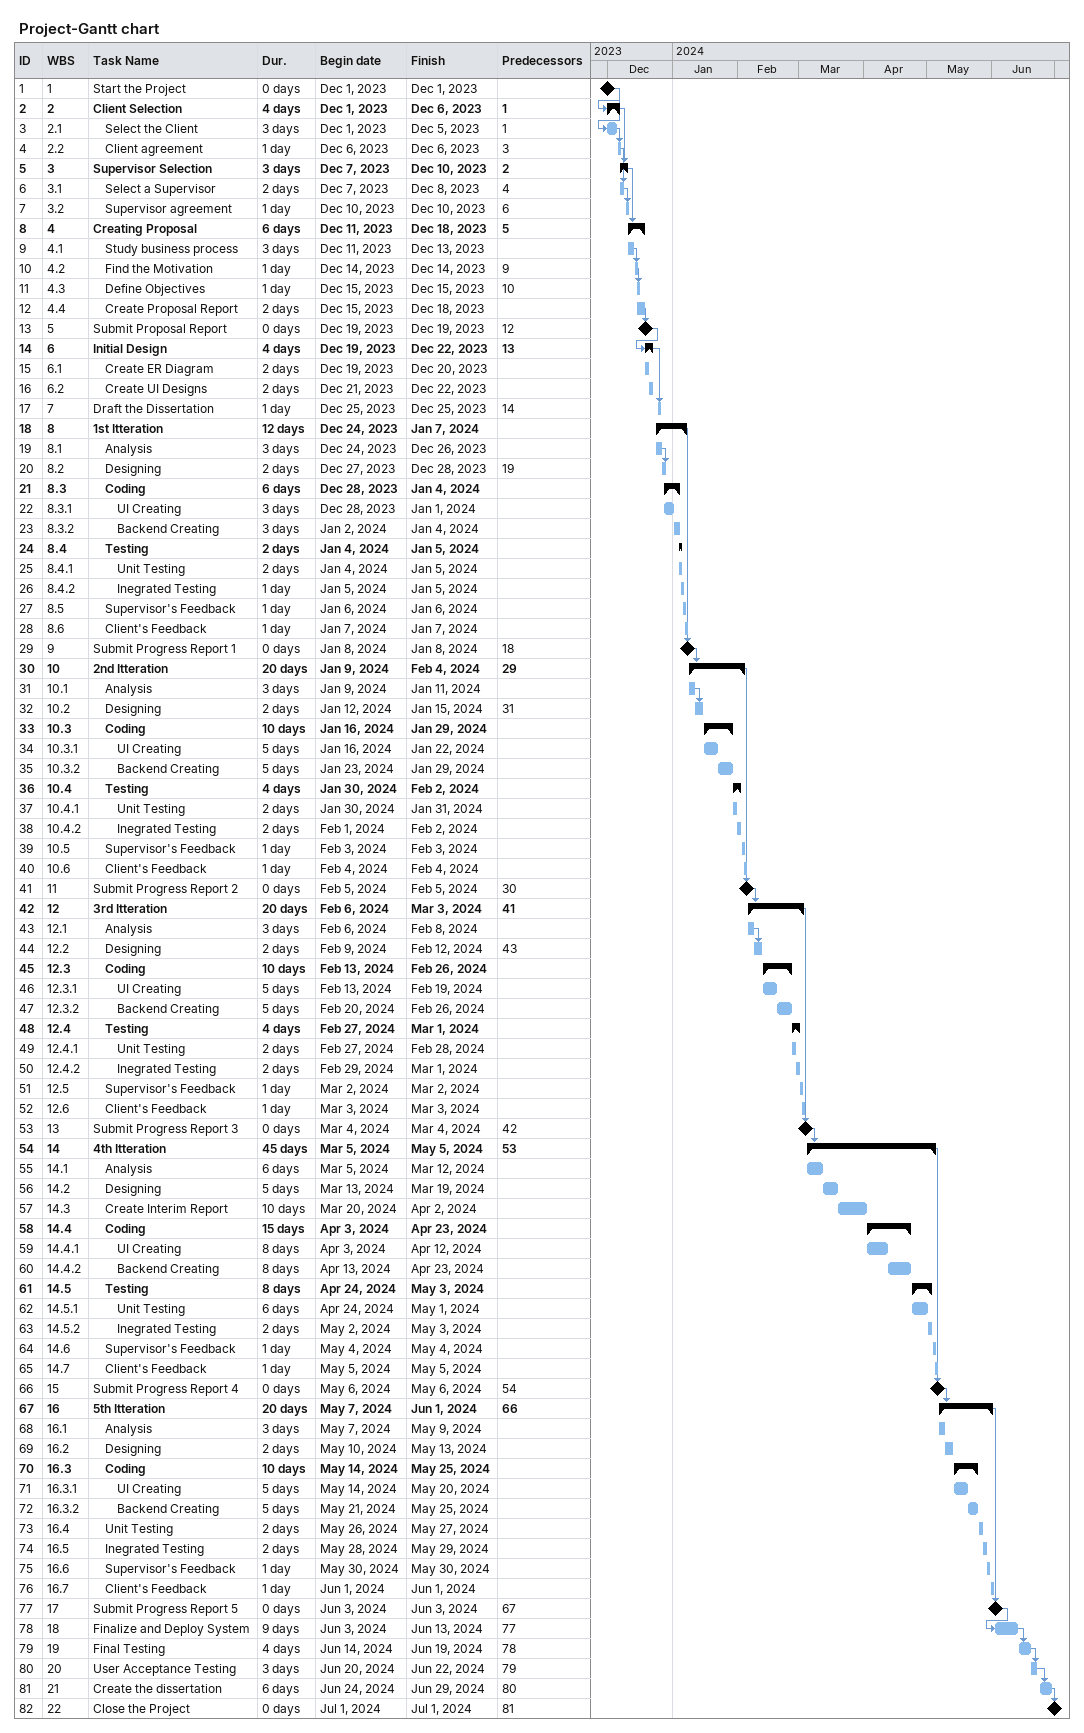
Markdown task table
Project-Gantt chart

| ID | WBS | Task | Duration | Start | Finish | Predecessors |
|---|---|---|---|---|---|---|
| 1 | 1 | Start the Project | 0d | 2023-12-01 | 2023-12-01 |  |
| 2 | 2 | **Client Selection** | 4d | 2023-12-01 | 2023-12-06 | 1 |
| 3 | 2.1 | Select the Client | 3d | 2023-12-01 | 2023-12-05 | 1 |
| 4 | 2.2 | Client agreement | 1d | 2023-12-06 | 2023-12-06 | 3 |
| 5 | 3 | **Supervisor Selection** | 3d | 2023-12-07 | 2023-12-10 | 2 |
| 6 | 3.1 | Select a Supervisor | 2d | 2023-12-07 | 2023-12-08 | 4 |
| 7 | 3.2 | Supervisor agreement | 1d | 2023-12-10 | 2023-12-10 | 6 |
| 8 | 4 | **Creating Proposal** | 6d | 2023-12-11 | 2023-12-18 | 5 |
| 9 | 4.1 | Study business process | 3d | 2023-12-11 | 2023-12-13 |  |
| 10 | 4.2 | Find the Motivation | 1d | 2023-12-14 | 2023-12-14 | 9 |
| 11 | 4.3 | Define Objectives | 1d | 2023-12-15 | 2023-12-15 | 10 |
| 12 | 4.4 | Create Proposal Report | 2d | 2023-12-15 | 2023-12-18 |  |
| 13 | 5 | Submit Proposal Report | 0d | 2023-12-19 | 2023-12-19 | 12 |
| 14 | 6 | **Initial Design** | 4d | 2023-12-19 | 2023-12-22 | 13 |
| 15 | 6.1 | Create ER Diagram | 2d | 2023-12-19 | 2023-12-20 |  |
| 16 | 6.2 | Create UI Designs | 2d | 2023-12-21 | 2023-12-22 |  |
| 17 | 7 | Draft the Dissertation | 1d | 2023-12-25 | 2023-12-25 | 14 |
| 18 | 8 | **1st Itteration** | 12d | 2023-12-24 | 2024-01-07 |  |
| 19 | 8.1 | Analysis | 3d | 2023-12-24 | 2023-12-26 |  |
| 20 | 8.2 | Designing | 2d | 2023-12-27 | 2023-12-28 | 19 |
| 21 | 8.3 | **Coding** | 6d | 2023-12-28 | 2024-01-04 |  |
| 22 | 8.3.1 | UI Creating | 3d | 2023-12-28 | 2024-01-01 |  |
| 23 | 8.3.2 | Backend Creating | 3d | 2024-01-02 | 2024-01-04 |  |
| 24 | 8.4 | **Testing** | 2d | 2024-01-04 | 2024-01-05 |  |
| 25 | 8.4.1 | Unit Testing | 2d | 2024-01-04 | 2024-01-05 |  |
| 26 | 8.4.2 | Inegrated Testing | 1d | 2024-01-05 | 2024-01-05 |  |
| 27 | 8.5 | Supervisor's Feedback | 1d | 2024-01-06 | 2024-01-06 |  |
| 28 | 8.6 | Client's Feedback | 1d | 2024-01-07 | 2024-01-07 |  |
| 29 | 9 | Submit Progress Report 1 | 0d | 2024-01-08 | 2024-01-08 | 18 |
| 30 | 10 | **2nd Itteration** | 20d | 2024-01-09 | 2024-02-04 | 29 |
| 31 | 10.1 | Analysis | 3d | 2024-01-09 | 2024-01-11 |  |
| 32 | 10.2 | Designing | 2d | 2024-01-12 | 2024-01-15 | 31 |
| 33 | 10.3 | **Coding** | 10d | 2024-01-16 | 2024-01-29 |  |
| 34 | 10.3.1 | UI Creating | 5d | 2024-01-16 | 2024-01-22 |  |
| 35 | 10.3.2 | Backend Creating | 5d | 2024-01-23 | 2024-01-29 |  |
| 36 | 10.4 | **Testing** | 4d | 2024-01-30 | 2024-02-02 |  |
| 37 | 10.4.1 | Unit Testing | 2d | 2024-01-30 | 2024-01-31 |  |
| 38 | 10.4.2 | Inegrated Testing | 2d | 2024-02-01 | 2024-02-02 |  |
| 39 | 10.5 | Supervisor's Feedback | 1d | 2024-02-03 | 2024-02-03 |  |
| 40 | 10.6 | Client's Feedback | 1d | 2024-02-04 | 2024-02-04 |  |
| 41 | 11 | Submit Progress Report 2 | 0d | 2024-02-05 | 2024-02-05 | 30 |
| 42 | 12 | **3rd Itteration** | 20d | 2024-02-06 | 2024-03-03 | 41 |
| 43 | 12.1 | Analysis | 3d | 2024-02-06 | 2024-02-08 |  |
| 44 | 12.2 | Designing | 2d | 2024-02-09 | 2024-02-12 | 43 |
| 45 | 12.3 | **Coding** | 10d | 2024-02-13 | 2024-02-26 |  |
| 46 | 12.3.1 | UI Creating | 5d | 2024-02-13 | 2024-02-19 |  |
| 47 | 12.3.2 | Backend Creating | 5d | 2024-02-20 | 2024-02-26 |  |
| 48 | 12.4 | **Testing** | 4d | 2024-02-27 | 2024-03-01 |  |
| 49 | 12.4.1 | Unit Testing | 2d | 2024-02-27 | 2024-02-28 |  |
| 50 | 12.4.2 | Inegrated Testing | 2d | 2024-02-29 | 2024-03-01 |  |
| 51 | 12.5 | Supervisor's Feedback | 1d | 2024-03-02 | 2024-03-02 |  |
| 52 | 12.6 | Client's Feedback | 1d | 2024-03-03 | 2024-03-03 |  |
| 53 | 13 | Submit Progress Report 3 | 0d | 2024-03-04 | 2024-03-04 | 42 |
| 54 | 14 | **4th Itteration** | 45d | 2024-03-05 | 2024-05-05 | 53 |
| 55 | 14.1 | Analysis | 6d | 2024-03-05 | 2024-03-12 |  |
| 56 | 14.2 | Designing | 5d | 2024-03-13 | 2024-03-19 |  |
| 57 | 14.3 | Create Interim Report | 10d | 2024-03-20 | 2024-04-02 |  |
| 58 | 14.4 | **Coding** | 15d | 2024-04-03 | 2024-04-23 |  |
| 59 | 14.4.1 | UI Creating | 8d | 2024-04-03 | 2024-04-12 |  |
| 60 | 14.4.2 | Backend Creating | 8d | 2024-04-13 | 2024-04-23 |  |
| 61 | 14.5 | **Testing** | 8d | 2024-04-24 | 2024-05-03 |  |
| 62 | 14.5.1 | Unit Testing | 6d | 2024-04-24 | 2024-05-01 |  |
| 63 | 14.5.2 | Inegrated Testing | 2d | 2024-05-02 | 2024-05-03 |  |
| 64 | 14.6 | Supervisor's Feedback | 1d | 2024-05-04 | 2024-05-04 |  |
| 65 | 14.7 | Client's Feedback | 1d | 2024-05-05 | 2024-05-05 |  |
| 66 | 15 | Submit Progress Report 4 | 0d | 2024-05-06 | 2024-05-06 | 54 |
| 67 | 16 | **5th Itteration** | 20d | 2024-05-07 | 2024-06-01 | 66 |
| 68 | 16.1 | Analysis | 3d | 2024-05-07 | 2024-05-09 |  |
| 69 | 16.2 | Designing | 2d | 2024-05-10 | 2024-05-13 |  |
| 70 | 16.3 | **Coding** | 10d | 2024-05-14 | 2024-05-25 |  |
| 71 | 16.3.1 | UI Creating | 5d | 2024-05-14 | 2024-05-20 |  |
| 72 | 16.3.2 | Backend Creating | 5d | 2024-05-21 | 2024-05-25 |  |
| 73 | 16.4 | Unit Testing | 2d | 2024-05-26 | 2024-05-27 |  |
| 74 | 16.5 | Inegrated Testing | 2d | 2024-05-28 | 2024-05-29 |  |
| 75 | 16.6 | Supervisor's Feedback | 1d | 2024-05-30 | 2024-05-30 |  |
| 76 | 16.7 | Client's Feedback | 1d | 2024-06-01 | 2024-06-01 |  |
| 77 | 17 | Submit Progress Report 5 | 0d | 2024-06-03 | 2024-06-03 | 67 |
| 78 | 18 | Finalize and Deploy System | 9d | 2024-06-03 | 2024-06-13 | 77 |
| 79 | 19 | Final Testing | 4d | 2024-06-14 | 2024-06-19 | 78 |
| 80 | 20 | User Acceptance Testing | 3d | 2024-06-20 | 2024-06-22 | 79 |
| 81 | 21 | Create the dissertation | 6d | 2024-06-24 | 2024-06-29 | 80 |
| 82 | 22 | Close the Project | 0d | 2024-07-01 | 2024-07-01 | 81 |
